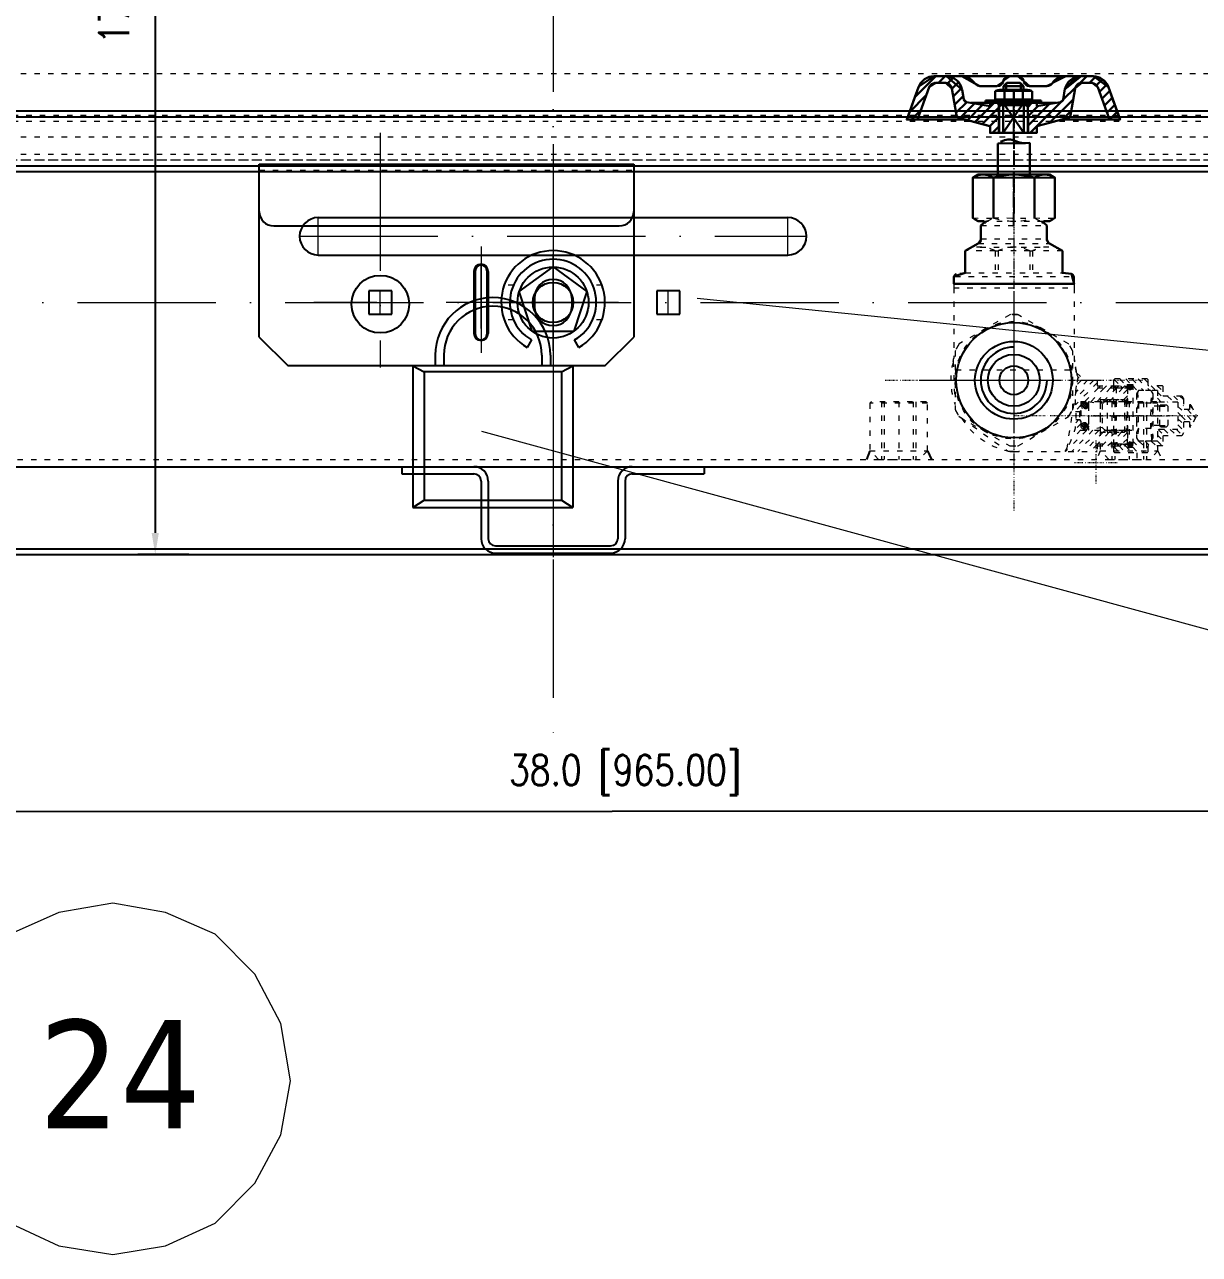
# Model space of a CAD drawing. Header units: millimetres. Extents: x 8127 to 36426, y -6229 to 13228.
# Drawn here: x 29920.8 to 30328.7, y 10567.8 to 10994.7 of the extents above; entities that cross this region are included whole.
import ezdxf

# ---------------------------------------------------------------- set-up
doc = ezdxf.new("R2010")
doc.units = ezdxf.units.MM
doc.header["$LTSCALE"] = 4
for name, pattern in [('ACAD_ISO03W100', [1.18, 0.47, -0.71]), ('ACAD_ISO10W100', [18, 12, -3, 0, -3]), ('CENTERX2', [101.6, 63.5, -12.7, 12.7, -12.7])]:
    doc.linetypes.add(name, pattern=pattern)
doc.layers.add('1', color=12, linetype='Continuous')
doc.layers.add('标注、文本', color=3, linetype='Continuous', lineweight=25)
doc.layers.add('铁心', color=3, linetype='Continuous', lineweight=0)
doc.styles.add('Tahoma$001', font='tahoma.ttf', dxfattribs={"height": 2.159784})
doc.styles.add('TH_GBDIM', font='romans.shx', dxfattribs={"width": 0.8, "bigfont": 'gbcbig.shx'})
doc.dimstyles.new('TH_GBDIM1', dxfattribs={"dimscale": 3, "dimtxt": 3.5, "dimasz": 2.5, "dimexe": 2, "dimexo": 0, "dimgap": 1.5, "dimtad": 1, "dimdec": 1, "dimlfac": 0.03937, "dimzin": 0, "dimdsep": 46, "dimtxsty": 'TH_GBDIM', "dimcen": 2.5, "dimclrd": 3, "dimclre": 256, "dimclrt": 2, "dimadec": 0, "dimazin": 0, "dimtfac": 0.714286, "dimtdec": 1, "dimtmove": 0, "dimatfit": 3, "dimfxl": 1, "dimtzin": 0, "dimlwd": -1, "dimlwe": -1, "dimarcsym": 0})

# ---------------------------------------------------------------- blocks, each defined once
blk = doc.blocks.new('huuuuu')
at = {"layer": '标注、文本', "color": 1, "linetype": 'ACAD_ISO10W100', "lineweight": 18}
for p, q in [((2130.71, -5602.06), (2130.71, -5556.57)), ((2107.96, -5579.32), (2153.45, -5579.32))]:
    blk.add_line(p, q, dxfattribs=at)
at = {"layer": '标注、文本'}
for p, q in [((2121.71, -5563.73), (2123.21, -5566.33)), ((2138.21, -5566.33), (2139.71, -5563.73))]:
    blk.add_line(p, q, dxfattribs=at)
at = {"layer": '标注、文本', "color": 2, "linetype": 'ACAD_ISO03W100', "lineweight": 18}
for p, q in [((2113.74, -5573.32), (2116.96, -5573.32)), ((2144.45, -5573.32), (2147.68, -5573.32)), ((2113.74, -5585.32), (2116.96, -5585.32)), ((2144.45, -5585.32), (2147.68, -5585.32))]:
    blk.add_line(p, q, dxfattribs=at)
at = {"layer": '标注、文本'}
for radius in [18, 15]:
    blk.add_arc((2130.71, -5579.32), radius, 120, 60, dxfattribs=at)
blk = doc.blocks.new('*D219')
at = {"layer": 'Defpoints', "color": 0, "transparency": 16777216}
for p in [(29977.77, 11245.75), (29966.15, 10810.75), (29977.77, 10810.75)]:
    blk.add_point(p, dxfattribs=at)
at = {"layer": '标注、文本', "transparency": 16777216}
for p, q in [((29977.77, 11245.75), (29960.15, 11245.75)), ((29977.77, 10810.75), (29960.15, 10810.75))]:
    blk.add_line(p, q, dxfattribs=at)
at = {"layer": '标注、文本', "color": 3, "transparency": 16777216}
blk.add_line((29966.15, 11238.25), (29966.15, 10818.25), dxfattribs=at)
for points in [[(29964.9, 11238.25), (29967.4, 11238.25), (29966.15, 11245.75)], [(29964.9, 10818.25), (29967.4, 10818.25), (29966.15, 10810.75)]]:
    blk.add_solid(points, dxfattribs=at)
at = {"layer": '标注、文本', "color": 2, "transparency": 16777216, "insert": (29953.65, 11028.25), "char_height": 10.5, "attachment_point": 5, "rotation": 90, "style": 'TH_GBDIM'}
blk.add_mtext('17.1 [435.00]', dxfattribs=at)
blk = doc.blocks.new('*D220')
at = {"layer": 'Defpoints', "color": 0, "transparency": 16777216}
for p in [(29646.77, 10814.25), (30611.77, 10814.75), (30611.82, 10721.93)]:
    blk.add_point(p, dxfattribs=at)
at = {"layer": '标注、文本', "transparency": 16777216}
for p, q in [((29646.77, 10814.25), (29646.82, 10715.43)), ((30611.77, 10814.75), (30611.82, 10715.93))]:
    blk.add_line(p, q, dxfattribs=at)
at = {"layer": '标注、文本', "color": 3, "transparency": 16777216}
blk.add_line((29654.32, 10721.44), (30604.32, 10721.93), dxfattribs=at)
for points in [[(29654.32, 10722.69), (29654.32, 10720.19), (29646.82, 10721.43)], [(30604.32, 10723.18), (30604.32, 10720.68), (30611.82, 10721.93)]]:
    blk.add_solid(points, dxfattribs=at)
at = {"layer": '标注、文本', "color": 2, "transparency": 16777216, "insert": (30129.31, 10734.18), "char_height": 10.5, "attachment_point": 5, "rotation": 0.0297, "style": 'TH_GBDIM'}
blk.add_mtext('38.0 [965.00]', dxfattribs=at)

msp = doc.modelspace()

# ---------------------------------------------------------------- linework, layer by layer
at = {"layer": '1', "color": 1, "linetype": 'CENTERX2', "lineweight": -3, "ltscale": 0.1}
for p, q in [((30264.27, 10969.11), (30264.27, 10972.21)), ((30264.27, 10972.21), (30264.27, 10965.93)), ((30264.27, 10968.31), (30264.27, 10968.42)), ((30264.27, 10961.95), (30264.27, 10967.59)), ((30264.27, 10965.24), (30264.27, 10965.1)), ((30264.27, 10964.41), (30264.27, 10958.77)), ((30264.27, 10961.12), (30264.27, 10961.26)), ((30264.27, 10954.79), (30264.27, 10960.43)), ((30264.27, 10958.05), (30264.27, 10957.94)), ((30264.27, 10957.25), (30264.27, 10951.61)), ((30264.27, 10956.95), (30264.27, 10952.58)), ((30264.27, 10953.96), (30264.27, 10954.07)), ((30264.27, 10951.89), (30264.27, 10951.78)), ((30264.27, 10951.06), (30264.27, 10945.42)), ((30264.27, 10944.73), (30264.27, 10944.59)), ((30264.27, 10943.9), (30264.27, 10939.53)), ((30264.27, 10938.34), (30264.27, 10943.4)), ((30264.27, 10939.28), (30264.27, 10936.38)), ((30264.27, 10937.51), (30264.27, 10937.65)), ((30264.27, 10931.18), (30264.27, 10936.82)), ((30264.27, 10935.66), (30264.27, 10935.55)), ((30264.27, 10934.86), (30264.27, 10929.19)), ((30264.27, 10930.35), (30264.27, 10930.46)), ((30264.27, 10924.58), (30264.27, 10929.63))]:
    msp.add_line(p, q, dxfattribs=at)
at = {"layer": '1', "color": 2, "linetype": 'ACAD_ISO03W100', "lineweight": 13, "ltscale": 0.1}
for p, q in [((30264.27, 10928.5), (30264.27, 10928.39)), ((30264.27, 10927.73), (30264.27, 10924.24)), ((30264.27, 10927.67), (30264.27, 10922.03)), ((30264.27, 10923.55), (30264.27, 10923.42)), ((30264.27, 10922.72), (30264.27, 10917.08)), ((30264.27, 10921.34), (30264.27, 10921.2)), ((30264.27, 10920.51), (30264.27, 10914.87)), ((30264.27, 10916.37), (30264.27, 10916.26)), ((30264.27, 10915.56), (30264.27, 10909.9)), ((30264.27, 10914.15), (30264.27, 10914.04)), ((30264.27, 10913.35), (30264.27, 10907.69)), ((30264.27, 10909.21), (30264.27, 10909.1)), ((30264.27, 10908.38), (30264.27, 10902.74)), ((30264.27, 10907), (30264.27, 10906.88)), ((30264.27, 10906.17), (30264.27, 10903.26)), ((30264.27, 10902.05), (30264.27, 10901.91)), ((30264.27, 10901.22), (30264.27, 10895.58)), ((30264.27, 10894.86), (30264.27, 10894.75)), ((30264.27, 10894.06), (30264.27, 10888.39)), ((30264.27, 10887.7), (30264.27, 10887.59)), ((30264.27, 10886.87), (30264.27, 10881.23)), ((30264.27, 10880.54), (30264.27, 10880.4)), ((30264.27, 10879.71), (30264.27, 10874.07)), ((30219.57, 10871.25), (30224.08, 10871.25)), ((30224.77, 10871.25), (30224.88, 10871.25)), ((30225.6, 10871.25), (30231.23, 10871.25)), ((30231.95, 10871.25), (30232.06, 10871.25)), ((30232.76, 10871.25), (30238.39, 10871.25)), ((30239.11, 10871.25), (30239.22, 10871.25)), ((30239.94, 10871.25), (30245.58, 10871.25)), ((30246.27, 10871.25), (30246.38, 10871.25)), ((30247.1, 10871.25), (30252.74, 10871.25)), ((30253.46, 10871.25), (30253.57, 10871.25)), ((30254.26, 10871.25), (30259.9, 10871.25)), ((30260.62, 10871.25), (30260.73, 10871.25)), ((30261.45, 10871.25), (30267.09, 10871.25)), ((30264.27, 10873.35), (30264.27, 10873.24)), ((30264.27, 10872.55), (30264.27, 10866.88)), ((30267.78, 10871.25), (30267.89, 10871.25)), ((30268.61, 10871.25), (30274.25, 10871.25)), ((30274.97, 10871.25), (30275.08, 10871.25)), ((30275.77, 10871.25), (30281.41, 10871.25)), ((30282.13, 10871.25), (30282.24, 10871.25)), ((30282.96, 10871.25), (30288.59, 10871.25)), ((30288.87, 10871.25), (30293.24, 10871.25)), ((30289.29, 10871.25), (30289.4, 10871.25)), ((30290.11, 10871.25), (30295.75, 10871.25)), ((30296.47, 10871.25), (30296.58, 10871.25)), ((30297.27, 10871.25), (30302.91, 10871.25)), ((30303.63, 10871.25), (30303.74, 10871.25)), ((30304.46, 10871.25), (30308.97, 10871.25)), ((30264.27, 10866.19), (30264.27, 10866.08)), ((30264.27, 10865.36), (30264.27, 10859.73)), ((30264.27, 10859.03), (30264.27, 10858.9)), ((30267.89, 10858.9), (30264.27, 10858.9)), ((30264.27, 10858.21), (30264.27, 10852.57)), ((30268.72, 10858.9), (30268.61, 10858.9)), ((30275.08, 10858.9), (30269.44, 10858.9)), ((30275.88, 10858.9), (30275.77, 10858.9)), ((30282.24, 10858.9), (30276.6, 10858.9)), ((30283.07, 10858.9), (30282.93, 10858.9)), ((30289.4, 10858.9), (30283.76, 10858.9)), ((30289.67, 10858.9), (30296.06, 10858.9)), ((30290.23, 10858.9), (30290.11, 10858.9)), ((30296.58, 10858.9), (30290.94, 10858.9)), ((30296.78, 10858.9), (30296.89, 10858.9)), ((30297.38, 10858.9), (30297.27, 10858.9)), ((30301.25, 10858.9), (30297.47, 10858.9)), ((30297.58, 10858.9), (30303.22, 10858.9)), ((30303.74, 10858.9), (30298.1, 10858.9)), ((30302.08, 10858.9), (30301.97, 10858.9)), ((30308.44, 10858.9), (30302.8, 10858.9)), ((30303.94, 10858.9), (30304.05, 10858.9)), ((30304.57, 10858.9), (30304.43, 10858.9)), ((30304.76, 10858.9), (30310.4, 10858.9)), ((30308.91, 10858.9), (30305.26, 10858.9)), ((30309.27, 10858.9), (30309.13, 10858.9)), ((30315.6, 10858.9), (30309.96, 10858.9)), ((30311.1, 10858.9), (30311.23, 10858.9)), ((30311.92, 10858.9), (30318.31, 10858.9)), ((30316.43, 10858.9), (30316.32, 10858.9)), ((30322.76, 10858.9), (30317.12, 10858.9)), ((30323.59, 10858.9), (30323.48, 10858.9)), ((30328.1, 10858.9), (30324.31, 10858.9)), ((30264.27, 10851.85), (30264.27, 10851.74)), ((30264.27, 10851.05), (30264.27, 10845.38)), ((30292.77, 10850.35), (30292.77, 10847.09)), ((30292.77, 10846.4), (30292.77, 10846.29)), ((30292.77, 10845.57), (30292.77, 10839.93)), ((30264.27, 10844.69), (30264.27, 10844.58)), ((30264.27, 10843.86), (30264.27, 10838.22)), ((30285.17, 10842.75), (30288.4, 10842.75)), ((30289.12, 10842.75), (30289.23, 10842.75)), ((30289.95, 10842.75), (30295.59, 10842.75)), ((30296.28, 10842.75), (30296.42, 10842.75)), ((30297.11, 10842.75), (30300.37, 10842.75)), ((30264.27, 10837.53), (30264.27, 10837.39)), ((30264.27, 10836.7), (30264.27, 10831.06)), ((30292.77, 10839.24), (30292.77, 10839.1)), ((30292.77, 10838.41), (30292.77, 10835.15)), ((30264.27, 10830.34), (30264.27, 10830.23)), ((30264.27, 10829.51), (30264.27, 10826.03))]:
    msp.add_line(p, q, dxfattribs=at)
at = {"layer": '标注、文本', "color": 1, "linetype": 'ACAD_ISO10W100', "lineweight": 18}
for p, q in [((30104.27, 11668.3), (30104.27, 10835.09)), ((30104.27, 11529.98), (30104.27, 10747.33)), ((30044.29, 10957.2), (30044.29, 10875.67)), ((30022.77, 10914.73), (30022.77, 10927.73)), ((30185.77, 10914.73), (30185.77, 10927.73)), ((30016.27, 10921.23), (30192.27, 10921.23)), ((30079.26, 10917.73), (30079.26, 10880.74)), ((30104.27, 10881.49), (30104.27, 10915.02)), ((30079.27, 10889.25), (30079.27, 10911.25)), ((30104.27, 10906.79), (30104.27, 10889.71)), ((30044.27, 10894.25), (30044.27, 10902.25)), ((30144.27, 10894.25), (30144.27, 10902.25)), ((30264.27, 10902.23), (30264.27, 10840.28)), ((30264.27, 10902.23), (30264.27, 10840.28)), ((29650.77, 10898.25), (30561.77, 10898.25)), ((30115.2, 10898.25), (30021.26, 10898.25)), ((30088.4, 10898.25), (30120.13, 10898.25)), ((30231.38, 10871.25), (30297.15, 10871.25)), ((30231.38, 10871.25), (30297.15, 10871.25)), ((30104.27, 10857.88), (30104.27, 10795.66))]:
    msp.add_line(p, q, dxfattribs=at)
at = {"layer": '标注、文本', "color": 2, "linetype": 'ACAD_ISO03W100', "lineweight": 18}
for p, q in [((29678.77, 10977.75), (30609.27, 10977.75)), ((29661.77, 10963.25), (30581.73, 10963.25)), ((29661.77, 10961.25), (30581.73, 10961.25)), ((29678.77, 10955.75), (30529.77, 10955.75)), ((29656.77, 10947.75), (30581.73, 10947.75)), ((29678.77, 10949.75), (30529.77, 10949.75)), ((29678.77, 10947.75), (30529.77, 10947.75)), ((30002.27, 10944.25), (30132.27, 10944.25)), ((30214.77, 10863.75), (30214.27, 10863.25)), ((30214.27, 10863.25), (30214.27, 10846.75)), ((30234.27, 10863.25), (30214.27, 10863.25)), ((30233.77, 10863.75), (30214.77, 10863.75)), ((30218.27, 10863.75), (30218.27, 10843.75)), ((30219.27, 10863.75), (30219.27, 10843.75)), ((30224.27, 10863.75), (30224.27, 10843.75)), ((30229.27, 10863.75), (30229.27, 10843.75)), ((30230.27, 10863.75), (30230.27, 10843.75)), ((30234.27, 10863.25), (30233.77, 10863.75)), ((30234.27, 10846.75), (30234.27, 10863.25)), ((30217.27, 10843.75), (30214.27, 10846.75)), ((30214.27, 10846.75), (30234.27, 10846.75)), ((30234.27, 10846.75), (30231.27, 10843.75)), ((29649.27, 10843.75), (30593.77, 10843.75)), ((30217.27, 10843.75), (30231.27, 10843.75))]:
    msp.add_line(p, q, dxfattribs=at)
at = {"layer": '标注、文本', "color": 4, "lineweight": 30}
for p, q in [((30237.21, 10976.82), (30229.91, 10969.52)), ((30236.6, 10976.82), (30247.1, 10976.82)), ((30237.04, 10974.5), (30240.38, 10974.5)), ((30240.47, 10976.82), (30238.15, 10974.5)), ((30243.15, 10976.21), (30241.27, 10974.33)), ((30245, 10974.8), (30242.68, 10972.48)), ((30247.1, 10976.82), (30282.26, 10976.82)), ((30258.32, 10973.34), (30252.63, 10973.34)), ((30261.78, 10974.5), (30260.62, 10973.37)), ((30260.62, 10973.37), (30267.59, 10973.37)), ((30260.62, 10973.37), (30260.62, 10972.09)), ((30261.56, 10974.28), (30261.56, 10972.09)), ((30261.78, 10974.5), (30266.42, 10974.5)), ((30262.83, 10976.82), (30264.13, 10976.82)), ((30262.83, 10976.82), (30265.43, 10976.82)), ((30265.43, 10976.82), (30264.13, 10976.82)), ((30266.42, 10974.5), (30267.59, 10973.37)), ((30266.65, 10974.28), (30266.65, 10972.09)), ((30267.59, 10973.37), (30267.59, 10972.09)), ((30269.91, 10973.34), (30275.6, 10973.34)), ((30286.11, 10976.6), (30282.07, 10972.59)), ((30291.63, 10976.82), (30282.26, 10976.82)), ((30289.59, 10976.82), (30287.16, 10974.39)), ((30292.74, 10976.71), (30290.56, 10974.5)), ((30295.03, 10975.72), (30292.99, 10973.67)), ((30296.61, 10974), (30293.98, 10971.38)), ((30231.18, 10973.01), (30227.09, 10961.78)), ((30233.83, 10970.19), (30228.03, 10964.38)), ((30234.86, 10972.98), (30230.76, 10961.78)), ((30242.68, 10972.59), (30244.31, 10963.28)), ((30246.13, 10972.67), (30243.18, 10969.72)), ((30246.66, 10969.91), (30243.67, 10966.93)), ((30246.3, 10972.04), (30246.88, 10968.78)), ((30257.77, 10971.68), (30257.77, 10968.83)), ((30268.97, 10972.09), (30259.38, 10972.09)), ((30260.98, 10971.68), (30260.98, 10968.83)), ((30267.36, 10971.68), (30267.36, 10968.83)), ((30270.57, 10971.68), (30270.57, 10968.83)), ((30284.92, 10968.89), (30276.68, 10960.65)), ((30285.66, 10972.9), (30281.32, 10968.56)), ((30282.01, 10972.4), (30281.38, 10968.78)), ((30285.58, 10972.59), (30283.95, 10963.28)), ((30285.22, 10970.63), (30283.95, 10963.28)), ((30293.4, 10972.98), (30297.47, 10961.78)), ((30297.55, 10971.71), (30294.84, 10969)), ((30298.43, 10969.3), (30295.73, 10966.59)), ((30297.08, 10973.01), (30301.17, 10961.78)), ((30231.95, 10965.05), (30228.69, 10961.78)), ((30247.88, 10967.84), (30244.17, 10964.13)), ((30250.64, 10967.34), (30245.55, 10962.25)), ((30247.82, 10967.84), (30256.03, 10966.4)), ((30253.43, 10966.87), (30248.15, 10961.56)), ((30249.4, 10967.56), (30278.81, 10967.56)), ((30257.41, 10967.56), (30250.72, 10960.87)), ((30259.07, 10965.96), (30253.29, 10960.18)), ((30254.45, 10968.39), (30259.38, 10968.39)), ((30254.45, 10968.39), (30254.45, 10967.56)), ((30256.03, 10967.56), (30256.03, 10966.4)), ((30259.57, 10967.67), (30258.68, 10966.81)), ((30258.68, 10966.81), (30269.85, 10966.81)), ((30259.07, 10967.56), (30258.99, 10957.14)), ((30260.56, 10967.56), (30259.13, 10966.21)), ((30268.97, 10968.39), (30259.38, 10968.39)), ((30260.56, 10967.56), (30267.64, 10967.56)), ((30267.67, 10967.56), (30260.56, 10967.56)), ((30260.56, 10967.56), (30260.56, 10957.14)), ((30267.64, 10967.56), (30260.56, 10957.14)), ((30260.56, 10967.56), (30267.67, 10957.14)), ((30261.56, 10968.69), (30261.56, 10968.39)), ((30267.64, 10967.56), (30269.08, 10966.21)), ((30267.67, 10967.56), (30267.67, 10957.14)), ((30273.78, 10968.39), (30268.88, 10968.39)), ((30269.08, 10966.21), (30269.08, 10957.14)), ((30269.16, 10967.56), (30269.27, 10957.14)), ((30270.52, 10967.56), (30269.19, 10966.23)), ((30272.7, 10966.48), (30269.22, 10963)), ((30276.68, 10967.17), (30269.24, 10959.74)), ((30280.69, 10967.92), (30269.91, 10957.14)), ((30280.44, 10967.84), (30272.23, 10966.4)), ((30272.23, 10967.56), (30272.23, 10966.4)), ((30273.78, 10968.39), (30273.78, 10967.56)), ((30284.23, 10964.91), (30281.16, 10961.84)), ((30299.32, 10966.9), (30296.61, 10964.19)), ((30227.09, 10961.78), (30247.38, 10961.78)), ((30245.14, 10962.36), (30256.03, 10959.46)), ((30259.04, 10962.64), (30255.89, 10959.49)), ((30283.09, 10962.36), (30272.23, 10959.46)), ((30283.09, 10962.36), (30272.23, 10959.46)), ((30280.88, 10961.78), (30301.17, 10961.78)), ((30300.18, 10964.49), (30297.47, 10961.78)), ((30301.06, 10962.09), (30300.73, 10961.78)), ((30256.03, 10959.46), (30256.03, 10957.14)), ((30256.03, 10957.14), (30259.13, 10957.14)), ((30259.02, 10959.35), (30256.8, 10957.14)), ((30269.08, 10957.14), (30272.23, 10957.14)), ((30272.23, 10959.46), (30272.23, 10957.14)), ((30269.85, 10953.71), (30269.85, 10942.65)), ((30251.91, 10942.65), (30276.62, 10942.65)), ((30257.14, 10941.55), (30257.14, 10927.62)), ((30271.4, 10941.55), (30271.4, 10927.62))]:
    msp.add_line(p, q, dxfattribs=at)
at = {"layer": '标注、文本'}
for p, q in [((29661.77, 10964.75), (30581.73, 10964.75)), ((29661.77, 10962.75), (30581.73, 10962.75)), ((29656.77, 10945.75), (30593.77, 10945.75)), ((29661.77, 10945.75), (30593.77, 10945.75)), ((29661.77, 10943.75), (30607.77, 10943.75)), ((30002.27, 10946.25), (30132.27, 10946.25)), ((30002.27, 10936.25), (30002.27, 10946.25)), ((30002.27, 10886.25), (30002.27, 10946.25)), ((30132.27, 10946.25), (30132.27, 10936.25)), ((30132.27, 10946.25), (30132.27, 10886.25)), ((30022.77, 10927.73), (30185.77, 10927.73)), ((30007.27, 10924.84), (30127.27, 10924.84)), ((30022.77, 10914.73), (30185.77, 10914.73)), ((30077.27, 10909.25), (30077.27, 10887.25)), ((30081.27, 10909.25), (30081.27, 10887.25)), ((30092.54, 10902.06), (30104.27, 10910.59)), ((30104.27, 10910.59), (30116, 10902.06)), ((30076.76, 10909.04), (30076.76, 10887.54)), ((30081.76, 10909.04), (30081.76, 10887.54)), ((30040.27, 10902.25), (30040.27, 10894.25)), ((30048.27, 10902.25), (30040.27, 10902.25)), ((30048.27, 10894.25), (30048.27, 10902.25)), ((30097.02, 10888.27), (30092.54, 10902.06)), ((30116, 10902.06), (30111.52, 10888.27)), ((30140.27, 10902.25), (30140.27, 10894.25)), ((30148.27, 10902.25), (30140.27, 10902.25)), ((30148.27, 10894.25), (30148.27, 10902.25)), ((30097.77, 10899.75), (30097.77, 10896.75)), ((30110.77, 10899.75), (30110.77, 10896.75)), ((30040.27, 10894.25), (30048.27, 10894.25)), ((30140.27, 10894.25), (30148.27, 10894.25)), ((30097.02, 10888.27), (30111.52, 10888.27)), ((30002.27, 10886.25), (30012.27, 10876.25)), ((30122.27, 10876.25), (30132.27, 10886.25)), ((30063.34, 10879.94), (30063.34, 10876.25)), ((30066.34, 10879.94), (30066.34, 10876.25)), ((30100.34, 10879.94), (30100.34, 10876.25)), ((30103.34, 10879.94), (30103.34, 10876.25)), ((30122.27, 10876.25), (30012.27, 10876.25)), ((30055.59, 10876.25), (30055.59, 10827.09)), ((30055.59, 10876.25), (30059.47, 10874.19)), ((30107.21, 10874.19), (30111.08, 10876.25)), ((30111.08, 10876.25), (30111.08, 10827.09)), ((30059.47, 10874.19), (30059.47, 10829.64)), ((30107.21, 10874.19), (30059.47, 10874.19)), ((30107.21, 10874.19), (30107.21, 10829.64)), ((30214.27, 10846.75), (30213.08, 10843.75)), ((30234.27, 10846.75), (30235.66, 10843.75)), ((29649.27, 10841.25), (30593.77, 10841.25)), ((30051.77, 10841.25), (30076.77, 10841.25)), ((30051.77, 10841.25), (30051.77, 10838.75)), ((30131.77, 10841.25), (30156.77, 10841.25)), ((30156.77, 10841.25), (30156.77, 10838.75)), ((30051.77, 10838.75), (30076.77, 10838.75)), ((30131.77, 10838.75), (30156.77, 10838.75)), ((30079.27, 10836.25), (30079.27, 10816.25)), ((30081.77, 10836.25), (30081.77, 10816.25)), ((30126.77, 10836.25), (30126.77, 10816.25)), ((30129.27, 10836.25), (30129.27, 10816.25)), ((30055.59, 10827.09), (30059.47, 10829.64)), ((30059.47, 10829.64), (30107.21, 10829.64)), ((30107.21, 10829.64), (30111.08, 10827.09)), ((30055.59, 10827.09), (30111.08, 10827.09)), ((29650.77, 10812.75), (30586.77, 10812.75)), ((30084.27, 10813.75), (30124.27, 10813.75)), ((30084.27, 10811.25), (30124.27, 10811.25)), ((29650.77, 10810.75), (30586.77, 10810.75)), ((29671.77, 10810.75), (30536.77, 10810.75))]:
    msp.add_line(p, q, dxfattribs=at)
at = {"layer": '标注、文本', "color": 2, "linetype": 'ACAD_ISO03W100', "lineweight": 13}
for p, q in [((30250, 10927.62), (30251.91, 10926.51)), ((30251.91, 10926.51), (30253.63, 10926.51)), ((30253.63, 10926.51), (30274.91, 10926.51)), ((30253.82, 10926.51), (30253.82, 10925.88)), ((30254.57, 10926.51), (30254.57, 10925.88)), ((30273.94, 10926.51), (30273.94, 10925.88)), ((30274.72, 10926.51), (30274.72, 10925.88)), ((30274.91, 10926.51), (30276.62, 10926.51)), ((30278.53, 10927.62), (30276.62, 10926.51)), ((30253.82, 10925.88), (30252.85, 10924.94)), ((30252.85, 10924.94), (30252.85, 10920.4)), ((30252.85, 10924.94), (30275.66, 10924.94)), ((30253.82, 10925.88), (30254.57, 10925.88)), ((30273.94, 10925.88), (30274.72, 10925.88)), ((30274.72, 10925.88), (30275.66, 10924.94)), ((30275.66, 10924.94), (30275.66, 10920.4)), ((30251.91, 10918.74), (30276.62, 10918.74)), ((30252.85, 10920.4), (30275.66, 10920.4)), ((30252.6, 10917.5), (30275.91, 10917.5)), ((30257.83, 10916.14), (30257.83, 10908.54)), ((30257.83, 10916.14), (30258.77, 10916.14)), ((30258.77, 10916.14), (30258.77, 10908.54)), ((30269.77, 10916.14), (30269.77, 10908.54)), ((30269.77, 10916.14), (30270.71, 10916.14)), ((30243.37, 10907.22), (30243.37, 10904.76)), ((30243.84, 10907.22), (30284.7, 10907.22)), ((30247.41, 10908.54), (30244.2, 10908.18)), ((30247.41, 10908.54), (30281.13, 10908.54)), ((30281.13, 10908.54), (30284.31, 10908.18)), ((30285.17, 10907.22), (30285.17, 10904.76)), ((30243.37, 10904.76), (30246.49, 10904.76)), ((30243.37, 10904.76), (30285.17, 10904.76)), ((30243.37, 10904.76), (30243.37, 10903.32)), ((30243.37, 10903.32), (30243.37, 10878.97)), ((30243.37, 10903.32), (30285.17, 10903.32)), ((30246.49, 10904.76), (30282.04, 10904.76)), ((30264.27, 10902.23), (30264.27, 10840.28)), ((30264.27, 10902.23), (30264.27, 10840.28)), ((30282.04, 10904.76), (30285.17, 10904.76)), ((30285.17, 10904.76), (30285.17, 10903.32)), ((30285.17, 10903.32), (30285.17, 10878.97)), ((30262.83, 10894), (30245.28, 10883.89)), ((30283.26, 10883.89), (30265.71, 10894)), ((30243.84, 10881.4), (30243.84, 10861.14)), ((30231.38, 10871.25), (30297.15, 10871.25)), ((30231.38, 10871.25), (30297.15, 10871.25)), ((30244.14, 10874.82), (30284.36, 10874.82)), ((30291.99, 10871.25), (30285.53, 10864.81)), ((30289.87, 10871.25), (30285.64, 10867.02)), ((30287.71, 10871.25), (30285.94, 10869.48)), ((30293.24, 10871.25), (30293.24, 10868.6)), ((30299.13, 10871.47), (30301.25, 10869.35)), ((30310.6, 10871.72), (30299.37, 10871.72)), ((30301.01, 10871.72), (30303.38, 10869.35)), ((30303.13, 10871.72), (30305.04, 10869.82)), ((30305.26, 10871.72), (30309.3, 10867.69)), ((30307.42, 10871.72), (30311.46, 10867.69)), ((30309.55, 10871.72), (30310.79, 10870.48)), ((30310.6, 10871.72), (30310.79, 10871.53)), ((30310.79, 10871.53), (30310.79, 10869.54)), ((30293.24, 10870.37), (30285.61, 10862.74)), ((30293.6, 10868.6), (30288.9, 10863.9)), ((30295.73, 10868.6), (30291.03, 10863.9)), ((30297.85, 10868.6), (30293.16, 10863.9)), ((30293.24, 10869.35), (30302.75, 10869.35)), ((30293.24, 10868.6), (30303.49, 10868.6)), ((30294.34, 10869.35), (30293.6, 10868.6)), ((30296.47, 10869.35), (30295.73, 10868.6)), ((30299.98, 10868.6), (30296, 10864.62)), ((30298.63, 10869.35), (30297.85, 10868.6)), ((30302.11, 10868.6), (30298.13, 10864.62)), ((30298.9, 10869.54), (30298.9, 10848.25)), ((30298.91, 10869.57), (30299.13, 10869.35)), ((30299.1, 10869.35), (30303.66, 10869.35)), ((30299.13, 10869.35), (30299.87, 10868.6)), ((30299.84, 10868.6), (30299.84, 10849.22)), ((30300.76, 10869.35), (30299.98, 10868.6)), ((30303.69, 10868.02), (30300.26, 10864.62)), ((30301.25, 10869.35), (30302, 10868.6)), ((30302.8, 10869.29), (30302.11, 10868.6)), ((30302.75, 10869.35), (30303.69, 10868.41)), ((30303.38, 10869.35), (30303.66, 10869.1)), ((30303.66, 10869.82), (30303.66, 10847.98)), ((30303.66, 10869.82), (30305.57, 10869.82)), ((30303.66, 10869.04), (30304.76, 10867.94)), ((30304.82, 10869.82), (30303.69, 10868.68)), ((30304.38, 10869.79), (30303.69, 10869.1)), ((30303.69, 10868.41), (30303.69, 10864.84)), ((30303.71, 10868.57), (30304.3, 10867.99)), ((30303.77, 10869.35), (30305.07, 10868.05)), ((30305.1, 10869.68), (30303.8, 10868.38)), ((30303.96, 10869.59), (30305.32, 10868.24)), ((30305.35, 10869.48), (30303.99, 10868.16)), ((30304.24, 10869.76), (30305.48, 10868.52)), ((30305.48, 10869.21), (30304.27, 10867.99)), ((30304.57, 10869.82), (30305.57, 10868.85)), ((30305.57, 10868.85), (30304.63, 10867.94)), ((30305.57, 10869.82), (30305.57, 10847.98)), ((30305.57, 10869.32), (30307.17, 10867.69)), ((30314.11, 10867.69), (30305.57, 10867.69)), ((30307.5, 10867.69), (30306.81, 10866.5)), ((30306.81, 10866.5), (30306.81, 10851.29)), ((30311.84, 10867.69), (30307.5, 10867.69)), ((30310.79, 10869.54), (30310.96, 10869.35)), ((30315.82, 10869.35), (30310.96, 10869.35)), ((30311.84, 10867.69), (30312.51, 10866.5)), ((30311.93, 10869.35), (30313.58, 10867.69)), ((30312.51, 10866.5), (30312.51, 10851.29)), ((30314.05, 10869.35), (30316.02, 10867.41)), ((30314.11, 10867.69), (30314.11, 10863.65)), ((30314.11, 10867.69), (30314.11, 10850.11)), ((30314.11, 10867.16), (30317.62, 10863.65)), ((30315.82, 10869.35), (30316.02, 10869.15)), ((30316.02, 10869.15), (30316.02, 10865.97)), ((30287.54, 10862.55), (30285.72, 10860.72)), ((30287.54, 10863.9), (30302.75, 10863.9)), ((30287.54, 10863.9), (30287.54, 10860.8)), ((30288.9, 10863.9), (30287.54, 10862.55)), ((30287.54, 10862.68), (30288.98, 10861.25)), ((30289.42, 10863.76), (30287.65, 10862.02)), ((30287.68, 10863.18), (30289.48, 10861.38)), ((30289.78, 10863.51), (30287.9, 10861.63)), ((30287.96, 10863.54), (30289.84, 10861.66)), ((30290.06, 10863.15), (30288.29, 10861.36)), ((30288.37, 10863.79), (30290.09, 10862.05)), ((30290.2, 10862.63), (30288.79, 10861.25)), ((30288.9, 10863.9), (30290.2, 10862.6)), ((30290.2, 10863.9), (30290.2, 10853.92)), ((30290.2, 10863.9), (30294.95, 10862.93)), ((30290.2, 10862.57), (30290.2, 10855.25)), ((30294.18, 10864.62), (30303.44, 10864.62)), ((30294.18, 10864.62), (30294.18, 10853.2)), ((30294.77, 10863.75), (30294.27, 10863.25)), ((30294.27, 10863.25), (30294.27, 10846.75)), ((30314.27, 10863.25), (30294.27, 10863.25)), ((30313.77, 10863.75), (30294.77, 10863.75)), ((30296, 10864.62), (30295.28, 10863.9)), ((30295.89, 10863.9), (30303.36, 10863.9)), ((30296.61, 10864.62), (30302.64, 10864.62)), ((30296.61, 10864.62), (30296.61, 10853.2)), ((30298.13, 10864.62), (30297.41, 10863.9)), ((30298.27, 10863.75), (30298.27, 10843.75)), ((30299.27, 10863.75), (30299.27, 10843.75)), ((30300.26, 10864.62), (30299.54, 10863.9)), ((30302.39, 10864.62), (30301.7, 10863.9)), ((30303.69, 10865.89), (30302.39, 10864.62)), ((30302.64, 10864.62), (30303.36, 10863.9)), ((30302.64, 10864.62), (30302.64, 10853.2)), ((30303.69, 10864.84), (30302.75, 10863.9)), ((30302.75, 10863.9), (30302.75, 10853.92)), ((30303.36, 10863.9), (30306.81, 10863.9)), ((30303.36, 10863.9), (30303.36, 10853.92)), ((30303.69, 10864.84), (30303.69, 10852.98)), ((30304.27, 10863.75), (30304.27, 10843.75)), ((30311.84, 10863.29), (30307.5, 10863.29)), ((30309.27, 10863.75), (30309.27, 10843.75)), ((30310.27, 10863.75), (30310.27, 10843.75)), ((30314.88, 10862.24), (30312.51, 10862.24)), ((30314.27, 10863.25), (30313.77, 10863.75)), ((30314.11, 10865.03), (30315.49, 10863.65)), ((30321.24, 10863.65), (30314.11, 10863.65)), ((30314.27, 10846.75), (30314.27, 10863.25)), ((30315.38, 10862.71), (30314.88, 10862.24)), ((30314.88, 10862.24), (30314.88, 10855.58)), ((30314.88, 10862.24), (30317.73, 10862.24)), ((30315.38, 10862.71), (30317.26, 10862.71)), ((30316.02, 10865.97), (30316.18, 10865.78)), ((30322.57, 10865.78), (30316.18, 10865.78)), ((30317.26, 10862.71), (30317.73, 10862.24)), ((30317.62, 10865.78), (30319.75, 10863.65)), ((30317.73, 10862.24), (30317.73, 10855.58)), ((30319.75, 10865.78), (30323.12, 10862.41)), ((30321.24, 10863.65), (30321.24, 10854.17)), ((30321.24, 10862.19), (30324.5, 10858.9)), ((30321.88, 10865.78), (30323.12, 10864.54)), ((30322.57, 10865.78), (30323.12, 10864.84)), ((30323.12, 10864.84), (30323.12, 10861.05)), ((30325.69, 10862.71), (30325.22, 10862.71)), ((30325.22, 10862.71), (30325.22, 10861.05)), ((30325.22, 10862.46), (30326.47, 10861.19)), ((30325.69, 10862.71), (30327.41, 10859.39)), ((30245.28, 10858.62), (30262.83, 10848.5)), ((30287.07, 10860.33), (30285.72, 10860.33)), ((30287.07, 10860.33), (30287.07, 10857.49)), ((30287.54, 10860.8), (30287.54, 10857.02)), ((30287.74, 10861.85), (30288.15, 10861.44)), ((30321.24, 10860.03), (30322.37, 10858.9)), ((30321.24, 10857.9), (30323.12, 10856.02)), ((30322.37, 10858.9), (30324.5, 10856.77)), ((30325.22, 10861.05), (30323.12, 10861.05)), ((30324.5, 10861.05), (30326.63, 10858.9)), ((30324.5, 10858.9), (30326.58, 10856.82)), ((30327.41, 10858.43), (30325.69, 10855.11)), ((30326.63, 10858.9), (30327.29, 10858.23)), ((30327.41, 10859.39), (30327.41, 10858.43)), ((30289.59, 10853.92), (30282.21, 10846.57)), ((30287.54, 10854), (30284.23, 10850.69)), ((30291.72, 10853.92), (30284.34, 10846.57)), ((30287.54, 10856.13), (30285.36, 10853.95)), ((30286.74, 10857.49), (30285.75, 10856.46)), ((30287.07, 10857.49), (30285.77, 10857.49)), ((30293.85, 10853.92), (30286.49, 10846.57)), ((30287.54, 10857.02), (30287.54, 10853.92)), ((30287.54, 10853.92), (30302.75, 10853.92)), ((30288.59, 10856.55), (30287.57, 10855.52)), ((30289.2, 10856.55), (30287.57, 10854.92)), ((30287.57, 10855), (30288.62, 10853.95)), ((30287.6, 10855.61), (30289.23, 10853.98)), ((30289.64, 10856.33), (30287.79, 10854.47)), ((30287.79, 10856.05), (30289.64, 10854.17)), ((30289.95, 10855.99), (30288.1, 10854.14)), ((30288.12, 10856.35), (30289.98, 10854.5)), ((30290.17, 10855.55), (30288.54, 10853.95)), ((30288.57, 10856.55), (30290.17, 10854.94)), ((30290.14, 10854.92), (30289.2, 10853.95)), ((30289.23, 10856.52), (30290.14, 10855.61)), ((30294.95, 10854.86), (30290.2, 10853.92)), ((30295.97, 10853.92), (30295.26, 10853.2)), ((30295.89, 10853.92), (30303.36, 10853.92)), ((30298.1, 10853.92), (30297.38, 10853.2)), ((30300.23, 10853.92), (30299.54, 10853.2)), ((30302.39, 10853.92), (30301.67, 10853.2)), ((30303.36, 10853.92), (30302.64, 10853.2)), ((30302.75, 10853.92), (30303.69, 10852.98)), ((30303.36, 10853.92), (30306.81, 10853.92)), ((30314.88, 10855.58), (30312.51, 10855.58)), ((30321.24, 10854.17), (30314.11, 10854.17)), ((30314.33, 10854.17), (30316.46, 10852.01)), ((30314.88, 10855.58), (30315.38, 10855.11)), ((30314.88, 10855.58), (30317.73, 10855.58)), ((30315.38, 10855.11), (30317.26, 10855.11)), ((30316.46, 10854.17), (30318.59, 10852.01)), ((30317.73, 10855.58), (30317.26, 10855.11)), ((30318.59, 10854.17), (30320.72, 10852.01)), ((30320.72, 10854.17), (30322.68, 10852.18)), ((30321.24, 10855.77), (30323.12, 10853.87)), ((30325.22, 10856.77), (30323.12, 10856.77)), ((30323.12, 10856.77), (30323.12, 10852.98)), ((30325.22, 10856.77), (30325.22, 10855.11)), ((30325.22, 10856.05), (30325.86, 10855.41)), ((30325.22, 10855.11), (30325.69, 10855.11)), ((30295.26, 10853.2), (30288.62, 10846.57)), ((30297.38, 10853.2), (30293.4, 10849.22)), ((30294.18, 10853.2), (30303.44, 10853.2)), ((30299.54, 10853.2), (30295.53, 10849.22)), ((30296.61, 10853.2), (30302.64, 10853.2)), ((30301.67, 10853.2), (30297.66, 10849.22)), ((30303.63, 10853.04), (30299.82, 10849.22)), ((30303.69, 10850.96), (30301.95, 10849.22)), ((30303.69, 10849.41), (30302.75, 10848.45)), ((30304.49, 10849.88), (30303.66, 10849.03)), ((30303.69, 10852.98), (30303.69, 10849.41)), ((30304.88, 10849.83), (30303.69, 10848.64)), ((30303.74, 10849.33), (30305.01, 10848.06)), ((30305.18, 10849.69), (30303.85, 10848.36)), ((30303.91, 10849.58), (30305.26, 10848.25)), ((30305.37, 10849.47), (30304.05, 10848.14)), ((30304.16, 10849.77), (30305.46, 10848.5)), ((30304.49, 10849.88), (30305.54, 10848.81)), ((30304.99, 10849.8), (30305.48, 10849.3)), ((30314.11, 10850.11), (30305.57, 10850.11)), ((30305.57, 10850.11), (30309.6, 10846.07)), ((30306.81, 10851.29), (30307.5, 10850.13)), ((30307.7, 10850.11), (30310.79, 10847.04)), ((30309.82, 10850.11), (30311.48, 10848.45)), ((30311.95, 10850.11), (30313.61, 10848.45)), ((30314.08, 10850.11), (30315.74, 10848.45)), ((30314.11, 10852.23), (30316.02, 10850.33)), ((30316.18, 10852.01), (30316.02, 10851.82)), ((30316.02, 10851.82), (30316.02, 10848.64)), ((30322.57, 10852.01), (30316.18, 10852.01)), ((30323.12, 10852.98), (30322.57, 10852.01)), ((30264.27, 10846.57), (30293.24, 10846.57)), ((30293.24, 10849.06), (30290.75, 10846.57)), ((30293.24, 10846.9), (30292.88, 10846.57)), ((30294.27, 10846.75), (30293.08, 10843.75)), ((30293.24, 10849.22), (30303.49, 10849.22)), ((30293.24, 10849.22), (30293.24, 10846.57)), ((30293.4, 10849.22), (30293.24, 10849.06)), ((30293.24, 10848.45), (30302.75, 10848.45)), ((30297.27, 10843.75), (30294.27, 10846.75)), ((30294.27, 10846.75), (30314.27, 10846.75)), ((30295.53, 10849.22), (30294.79, 10848.45)), ((30297.66, 10849.22), (30296.91, 10848.45)), ((30299.84, 10849.22), (30298.9, 10848.25)), ((30298.9, 10848.25), (30298.9, 10846.57)), ((30298.9, 10846.57), (30299.37, 10846.07)), ((30298.91, 10848.25), (30301.06, 10846.07)), ((30299.82, 10849.22), (30299.04, 10848.45)), ((30299.1, 10848.45), (30303.66, 10848.45)), ((30310.6, 10846.07), (30299.37, 10846.07)), ((30299.84, 10849.22), (30303.66, 10849.22)), ((30300.07, 10849.22), (30300.81, 10848.45)), ((30300.81, 10848.45), (30303.19, 10846.07)), ((30301.95, 10849.22), (30301.17, 10848.45)), ((30302.19, 10849.22), (30302.97, 10848.45)), ((30302.97, 10848.45), (30305.32, 10846.07)), ((30303.66, 10849), (30304.68, 10847.98)), ((30303.66, 10847.98), (30305.57, 10847.98)), ((30303.8, 10848.42), (30304.1, 10848.12)), ((30305.51, 10849.19), (30304.35, 10848)), ((30305.54, 10848.78), (30304.74, 10848)), ((30305.57, 10847.98), (30307.47, 10846.07)), ((30307, 10846.07), (30307, 10842.75)), ((30310.79, 10846.26), (30310.6, 10846.07)), ((30310.96, 10848.45), (30310.79, 10848.25)), ((30310.79, 10848.25), (30310.79, 10846.26)), ((30315.82, 10848.45), (30310.96, 10848.45)), ((30314.27, 10846.75), (30311.27, 10843.75)), ((30314.27, 10846.75), (30315.66, 10843.75)), ((30316.02, 10848.64), (30315.82, 10848.45)), ((30297.27, 10843.75), (30311.27, 10843.75))]:
    msp.add_line(p, q, dxfattribs=at)
at = {"layer": '标注、文本', "color": 4, "lineweight": 30}
for points in [[(30299.32, 10966.9), (30298.79, 10968.31), (30298.43, 10969.3), (30297.55, 10971.71), (30297.08, 10973.01), (30296.61, 10974), (30295.03, 10975.72), (30292.74, 10976.71), (30236.6, 10976.82), (30234.88, 10976.55), (30233.28, 10975.77), (30232.01, 10974.55), (30231.18, 10973.01), (30229.91, 10969.52), (30229.47, 10968.31), (30228.03, 10964.38), (30227.09, 10961.78), (30247.38, 10961.78), (30248.15, 10961.56), (30253.29, 10960.18), (30255.89, 10959.49), (30256.03, 10959.46), (30256.03, 10957.14), (30269.91, 10957.14), (30272.23, 10957.14), (30272.23, 10959.46), (30276.68, 10960.65), (30280.88, 10961.78), (30301.17, 10961.78), (30301.06, 10962.09), (30300.18, 10964.49), (30299.32, 10966.9)], [(30236.6, 10976.82), (30231.26, 10973.23), (30231.18, 10973.01)], [(30237.04, 10974.5), (30234.94, 10973.2), (30234.86, 10972.98)], [(30242.68, 10972.59), (30240.63, 10974.5), (30240.38, 10974.5)], [(30246.3, 10972.04), (30240.83, 10976.82), (30240.61, 10976.82)], [(30250.75, 10974.33), (30246.22, 10976.82), (30246, 10976.82)], [(30250.75, 10974.33), (30252.46, 10973.37), (30252.63, 10973.34)], [(30258.32, 10973.34), (30260.51, 10974.86), (30260.59, 10975.08)], [(30262.83, 10976.82), (30260.65, 10975.3), (30260.59, 10975.08)], [(30267.67, 10975.08), (30265.68, 10976.82), (30265.43, 10976.82)], [(30267.67, 10975.08), (30269.69, 10973.37), (30269.91, 10973.34)], [(30275.6, 10973.34), (30277.4, 10974.2), (30277.51, 10974.33)], [(30282.26, 10976.82), (30277.65, 10974.53), (30277.51, 10974.33)], [(30287.65, 10976.82), (30281.99, 10972.26), (30281.96, 10972.04)], [(30293.4, 10972.98), (30291.44, 10974.5), (30291.22, 10974.5), (30287.85, 10974.5), (30285.64, 10972.81), (30285.58, 10972.59)], [(30297.08, 10973.01), (30291.86, 10976.82), (30291.63, 10976.82)], [(30260.98, 10971.68), (30257.97, 10971.79), (30257.77, 10971.68)], [(30267.36, 10971.68), (30261.17, 10971.74), (30260.98, 10971.68)], [(30270.57, 10971.68), (30267.56, 10971.79), (30267.36, 10971.68)], [(30246.88, 10968.78), (30247.68, 10967.87), (30247.82, 10967.84)], [(30257.77, 10968.83), (30260.78, 10968.72), (30260.98, 10968.83)], [(30259.13, 10966.21), (30259.13, 10957.14), (30269.08, 10957.14)], [(30259.57, 10967.67), (30268.97, 10967.67), (30269.85, 10966.81)], [(30260.98, 10968.83), (30267.14, 10968.78), (30267.36, 10968.83)], [(30267.36, 10968.83), (30270.38, 10968.72), (30270.57, 10968.83)], [(30280.44, 10967.84), (30281.35, 10968.67), (30281.38, 10968.78)], [(30244.31, 10963.28), (30245.06, 10962.39), (30245.14, 10962.36)], [(30283.09, 10962.36), (30283.92, 10963.17), (30283.95, 10963.28)], [(30258.68, 10953.46), (30268.25, 10953.57), (30269.85, 10953.71)], [(30258.68, 10953.46), (30258.68, 10942.65), (30269.85, 10942.65)], [(30275.66, 10924.94), (30274.72, 10925.88), (30274.72, 10926.51), (30276.62, 10926.51), (30277.68, 10927.12), (30278.53, 10927.62), (30278.53, 10941.55), (30277.68, 10942.05), (30276.62, 10942.65), (30251.91, 10942.65), (30250.83, 10942.05), (30250, 10941.55), (30250, 10927.62), (30250.83, 10927.12), (30251.91, 10926.51), (30253.82, 10926.51), (30253.82, 10925.88), (30253.68, 10925.74), (30252.85, 10924.94), (30252.85, 10920.4), (30252.74, 10919.74), (30252.41, 10919.19), (30251.91, 10918.74), (30247.41, 10916.14), (30247.41, 10908.54), (30243.37, 10907.22), (30243.37, 10904.76), (30285.17, 10904.76), (30284.31, 10908.18), (30281.13, 10908.54), (30281.13, 10916.14), (30276.62, 10918.74), (30276.21, 10919.05), (30275.91, 10919.46), (30275.74, 10919.9), (30275.66, 10920.4), (30275.66, 10924.94)], [(30251.91, 10942.65), (30250, 10941.55), (30250, 10927.62)], [(30257.14, 10941.55), (30250.2, 10941.69), (30250, 10941.55)], [(30271.4, 10941.55), (30257.36, 10941.6), (30257.14, 10941.55)], [(30278.53, 10941.55), (30271.57, 10941.69), (30271.4, 10941.55)], [(30276.62, 10942.65), (30278.53, 10941.55), (30278.53, 10927.62)]]:
    msp.add_lwpolyline(points, dxfattribs=at)
at = {"layer": '标注、文本', "color": 2, "linetype": 'ACAD_ISO03W100', "lineweight": 13}
for points in [[(30250, 10927.62), (30256.94, 10927.48), (30257.14, 10927.62), (30271.18, 10927.53), (30271.4, 10927.62), (30278.34, 10927.48), (30278.53, 10927.62)], [(30251.91, 10918.74), (30247.41, 10916.14), (30247.41, 10908.54)], [(30251.91, 10918.74), (30252.85, 10920.24), (30252.85, 10920.4)], [(30275.66, 10920.4), (30276.49, 10918.85), (30276.62, 10918.74)], [(30276.62, 10918.74), (30281.13, 10916.14), (30281.13, 10908.54)], [(30257.83, 10916.14), (30247.6, 10916.26), (30247.41, 10916.14)], [(30269.77, 10916.14), (30258.96, 10916.26), (30258.77, 10916.14)], [(30281.13, 10916.14), (30270.9, 10916.26), (30270.71, 10916.14), (30270.71, 10908.54)], [(30244.2, 10908.18), (30243.37, 10907.35), (30243.37, 10907.22)], [(30285.17, 10907.22), (30284.45, 10908.16), (30284.31, 10908.18)], [(30265.71, 10894), (30263.05, 10894.03), (30262.83, 10894)], [(30265.71, 10894), (30263.05, 10894.03), (30262.83, 10894)], [(30245.28, 10883.89), (30243.95, 10881.59), (30243.84, 10881.4)], [(30284.7, 10881.4), (30283.37, 10883.69), (30283.26, 10883.89)], [(30265.71, 10848.5), (30283.26, 10858.62), (30284.59, 10860.91), (30284.7, 10861.14), (30284.7, 10881.4)], [(30243.2, 10877.75), (30243.37, 10878.88), (30243.37, 10878.97)], [(30243.2, 10877.75), (30243.76, 10863.04), (30243.84, 10862.82)], [(30285.17, 10878.97), (30285.3, 10877.86), (30285.33, 10877.75)], [(30286.02, 10873.82), (30285.39, 10877.56), (30285.33, 10877.75)], [(30286.52, 10872.47), (30282.6, 10847.62), (30281.93, 10846.57)], [(30286.02, 10873.82), (30288.65, 10871.25), (30288.87, 10871.25)], [(30299.37, 10871.72), (30298.9, 10871.25), (30298.9, 10869.54)], [(30298.9, 10869.54), (30299.84, 10868.6), (30303.66, 10868.6)], [(30307.2, 10867.16), (30307.36, 10863.48), (30307.5, 10863.29)], [(30311.84, 10863.29), (30312.23, 10866.97), (30312.15, 10867.16)], [(30296.61, 10864.62), (30294.95, 10862.93), (30294.95, 10854.86), (30296.61, 10853.2)], [(30307.5, 10863.29), (30307.42, 10854.72), (30307.5, 10854.53)], [(30311.84, 10854.53), (30311.9, 10863.07), (30311.84, 10863.29)], [(30243.84, 10861.14), (30245.17, 10858.81), (30245.28, 10858.62)], [(30246.08, 10858.18), (30262.06, 10846.73), (30262.25, 10846.68)], [(30287.07, 10860.33), (30287.54, 10860.75), (30287.54, 10860.8)], [(30287.54, 10857.02), (30287.13, 10857.49), (30287.07, 10857.49)], [(30307.5, 10854.53), (30307.12, 10850.85), (30307.2, 10850.66)], [(30312.15, 10850.66), (30311.95, 10854.34), (30311.84, 10854.53), (30307.5, 10854.53)], [(30312.51, 10851.29), (30311.84, 10850.13), (30307.5, 10850.13)], [(30262.25, 10846.68), (30266.04, 10846.65), (30266.26, 10846.68)], [(30262.83, 10848.5), (30265.48, 10848.5), (30265.71, 10848.5)]]:
    msp.add_lwpolyline(points, dxfattribs=at)
at = {"layer": '标注、文本'}
for centre, radius in [((30104.27, 10898.25), 12.33), ((30044.29, 10897.67), 10), ((30104.27, 10898.25), 7), ((30264.27, 10871.25), 20), ((30264.27, 10871.25), 13.5), ((30264.27, 10871.25), 9), ((30264.27, 10871.25), 5)]:
    msp.add_circle(centre, radius, dxfattribs=at)
at = {"layer": '标注、文本', "color": 2, "linetype": 'ACAD_ISO03W100', "lineweight": 13}
for centre, radius in [((30264.25, 10871.27), 20.39), ((30264.27, 10871.25), 20), ((30264.27, 10871.25), 13.5), ((30264.27, 10871.25), 9), ((30264.27, 10871.25), 5), ((30304.59, 10868.89), 0.926), ((30288.86, 10862.59), 1.31), ((30288.86, 10855.26), 1.31), ((30304.59, 10848.96), 0.926)]:
    msp.add_circle(centre, radius, dxfattribs=at)
at = {"layer": '标注、文本'}
for centre, radius, start, end in [((30007.27, 10929.84), 5, 180, 270), ((30022.77, 10921.23), 6.5, 90, 270), ((30127.27, 10929.84), 5, 270, 0), ((30185.77, 10921.23), 6.5, 270, 90), ((30079.26, 10909.04), 2.5, 0, 180), ((30079.27, 10909.25), 2, 0, 180), ((30104.27, 10899.75), 6.5, 0, 180), ((30083.34, 10879.94), 20, 0, 180), ((30083.34, 10879.94), 17, 0, 180), ((30104.27, 10896.75), 6.5, 180, 0), ((30079.26, 10887.54), 2.5, 180, 0), ((30079.27, 10887.25), 2, 180, 0), ((30264.27, 10871.25), 11.5, 90, 0), ((30076.77, 10836.25), 5, 0, 90), ((30131.77, 10836.25), 5, 90, 180), ((30076.77, 10836.25), 2.5, 0, 90), ((30131.77, 10836.25), 2.5, 90, 180), ((30084.27, 10816.25), 5, 180, 270), ((30084.27, 10816.25), 2.5, 180, 270), ((30124.27, 10816.25), 5, 270, 0), ((30124.27, 10816.25), 2.5, 270, 0)]:
    msp.add_arc(centre, radius, start, end, dxfattribs=at)
at = {"layer": '标注、文本', "color": 2, "linetype": 'ACAD_ISO03W100', "lineweight": 13}
msp.add_arc((30264.27, 10871.25), 11.5, 90, 0, dxfattribs=at)
at = {"layer": '标注、文本', "color": 4, "lineweight": 30}
for points in [[(30236.38, 10976.82), (30234.09, 10976.71), (30232.14, 10975.34), (30231.26, 10973.23)], [(30236.79, 10974.5), (30235.9, 10974.32), (30235.4, 10974.01), (30234.94, 10973.2)], [(30291.63, 10976.82), (30273.29, 10976.82), (30254.94, 10976.82), (30236.6, 10976.82)], [(30242.62, 10972.81), (30242.37, 10973.75), (30241.57, 10974.38), (30240.63, 10974.5)], [(30246.24, 10972.26), (30245.7, 10974.85), (30243.46, 10976.69), (30240.83, 10976.82)], [(30250.61, 10974.53), (30249.54, 10975.92), (30247.97, 10976.72), (30246.22, 10976.82)], [(30250.86, 10974.2), (30251.12, 10973.77), (30251.99, 10973.34), (30252.46, 10973.37)], [(30258.57, 10973.37), (30259.37, 10973.4), (30260.28, 10974.09), (30260.51, 10974.86)], [(30262.58, 10976.82), (30261.64, 10976.63), (30261.01, 10976.21), (30260.65, 10975.3)], [(30267.61, 10975.3), (30267.16, 10976.26), (30266.71, 10976.59), (30265.68, 10976.82)], [(30267.75, 10974.86), (30268.03, 10974.06), (30268.83, 10973.41), (30269.69, 10973.37)], [(30275.8, 10973.37), (30276.37, 10973.37), (30277.04, 10973.74), (30277.4, 10974.2)], [(30282.04, 10976.82), (30280.28, 10976.72), (30278.72, 10975.94), (30277.65, 10974.53)], [(30287.43, 10976.82), (30284.74, 10976.68), (30282.61, 10974.88), (30281.99, 10972.26)], [(30287.63, 10974.5), (30286.68, 10974.39), (30285.87, 10973.75), (30285.64, 10972.81)], [(30293.29, 10973.2), (30292.82, 10974.05), (30292.38, 10974.31), (30291.44, 10974.5)], [(30297, 10973.23), (30296.1, 10975.35), (30294.16, 10976.71), (30291.86, 10976.82)], [(30260.78, 10971.79), (30259.88, 10972.21), (30258.87, 10972.21), (30257.97, 10971.79)], [(30267.14, 10971.74), (30265.2, 10972.23), (30263.12, 10972.22), (30261.17, 10971.74)], [(30270.38, 10971.79), (30269.47, 10972.21), (30268.47, 10972.21), (30267.56, 10971.79)], [(30246.88, 10968.67), (30247.15, 10968.13), (30247.14, 10968.14), (30247.68, 10967.87)], [(30257.97, 10968.72), (30258.87, 10968.3), (30259.88, 10968.3), (30260.78, 10968.72)], [(30261.17, 10968.78), (30263.18, 10968.29), (30265.14, 10968.27), (30267.14, 10968.78)], [(30267.56, 10968.72), (30268.47, 10968.3), (30269.47, 10968.3), (30270.38, 10968.72)], [(30280.55, 10967.87), (30280.96, 10968.05), (30281.21, 10968.2), (30281.35, 10968.67)], [(30244.34, 10963.17), (30244.53, 10962.7), (30244.61, 10962.62), (30245.06, 10962.39)], [(30283.2, 10962.39), (30283.55, 10962.57), (30283.8, 10962.79), (30283.92, 10963.17)], [(30256.8, 10957.14), (30261.17, 10957.14), (30265.54, 10957.14), (30269.91, 10957.14)], [(30259.65, 10954.07), (30263.6, 10956.17), (30264.52, 10953.54), (30268.25, 10953.57)], [(30256.94, 10941.69), (30254.84, 10942.98), (30252.3, 10942.98), (30250.2, 10941.69)], [(30271.18, 10941.6), (30266.75, 10943), (30261.78, 10943.01), (30257.36, 10941.6)], [(30278.34, 10941.69), (30276.21, 10942.99), (30273.7, 10942.97), (30271.57, 10941.69)]]:
    msp.add_open_spline(points, degree=3, dxfattribs=at)
at = {"layer": '标注、文本', "color": 2, "linetype": 'ACAD_ISO03W100', "lineweight": 13}
for points in [[(30250.2, 10927.48), (30252.29, 10926.18), (30254.85, 10926.18), (30256.94, 10927.48)], [(30257.36, 10927.53), (30261.89, 10926.16), (30266.64, 10926.17), (30271.18, 10927.53)], [(30271.57, 10927.48), (30273.67, 10926.19), (30276.23, 10926.17), (30278.34, 10927.48)], [(30257.63, 10916.26), (30254.48, 10917.92), (30250.76, 10917.93), (30247.6, 10916.26)], [(30252.05, 10918.85), (30252.51, 10919.15), (30252.8, 10919.69), (30252.85, 10920.24)], [(30269.55, 10916.26), (30266.13, 10917.93), (30262.38, 10917.92), (30258.96, 10916.26)], [(30280.94, 10916.26), (30277.78, 10917.92), (30274.06, 10917.93), (30270.9, 10916.26)], [(30275.66, 10920.24), (30275.74, 10919.7), (30275.99, 10919.13), (30276.49, 10918.85)], [(30244.2, 10908.18), (30243.74, 10908.11), (30243.35, 10907.69), (30243.37, 10907.22)], [(30244.09, 10908.16), (30243.75, 10908.09), (30243.41, 10907.69), (30243.37, 10907.35)], [(30285.17, 10907.22), (30285.08, 10907.77), (30284.89, 10908.07), (30284.31, 10908.18)], [(30285.17, 10907.35), (30285.12, 10907.71), (30284.79, 10908.08), (30284.45, 10908.16)], [(30265.48, 10894.03), (30264.62, 10894.07), (30263.91, 10894.07), (30263.05, 10894.03)], [(30265.48, 10894.03), (30264.62, 10894.07), (30263.91, 10894.07), (30263.05, 10894.03)], [(30245.17, 10883.69), (30244.75, 10883.07), (30244.28, 10882.26), (30243.95, 10881.59)], [(30284.59, 10881.59), (30284.21, 10882.32), (30283.82, 10883), (30283.37, 10883.69)], [(30243.15, 10877.56), (30241.93, 10872.76), (30242.15, 10867.72), (30243.76, 10863.04)], [(30243.23, 10877.86), (30243.3, 10878.11), (30243.37, 10878.62), (30243.37, 10878.88)], [(30285.17, 10878.88), (30285.15, 10878.58), (30285.21, 10878.15), (30285.3, 10877.86)], [(30286.02, 10874.04), (30285.87, 10875.26), (30285.66, 10876.37), (30285.39, 10877.56)], [(30286.08, 10873.6), (30286.24, 10872.34), (30287.4, 10871.35), (30288.65, 10871.25)], [(30285.91, 10869.29), (30284.48, 10860.09), (30288.09, 10856.59), (30282.6, 10847.62)], [(30307.12, 10866.97), (30306.63, 10865.81), (30306.76, 10864.57), (30307.36, 10863.48)], [(30311.95, 10863.48), (30312.61, 10864.51), (30312.67, 10865.85), (30312.23, 10866.97)], [(30307.42, 10863.07), (30306.61, 10860.3), (30306.62, 10857.49), (30307.42, 10854.72)], [(30311.9, 10854.72), (30312.71, 10857.25), (30312.72, 10860.54), (30311.9, 10863.07)], [(30243.95, 10860.91), (30244.28, 10860.25), (30244.75, 10859.43), (30245.17, 10858.81)], [(30246.19, 10857.98), (30249.69, 10852.3), (30255.53, 10848.16), (30262.06, 10846.73)], [(30283.37, 10858.81), (30283.82, 10859.5), (30284.21, 10860.18), (30284.59, 10860.91)], [(30287.13, 10860.33), (30287.37, 10860.35), (30287.47, 10860.55), (30287.54, 10860.75)], [(30287.54, 10857.07), (30287.34, 10857.46), (30287.52, 10857.28), (30287.13, 10857.49)], [(30307.36, 10854.34), (30306.78, 10853.27), (30306.62, 10851.99), (30307.12, 10850.85)], [(30312.23, 10850.85), (30312.69, 10851.97), (30312.6, 10853.31), (30311.95, 10854.34)], [(30262.47, 10846.65), (30263.58, 10846.41), (30264.93, 10846.41), (30266.04, 10846.65)], [(30263.05, 10848.5), (30263.87, 10848.43), (30264.67, 10848.43), (30265.48, 10848.5)]]:
    msp.add_open_spline(points, degree=3, dxfattribs=at)
at = {"layer": '铁心', "lineweight": 13}
for points in [[(30154.27, 10899.75), (30845.93, 10829.51), (30845.93, 10829.51)], [(30079.39, 10853.61), (30795.93, 10657.93), (30795.93, 10657.93)]]:
    msp.add_lwpolyline(points, dxfattribs=at)
msp.add_lwpolyline([(30013.11, 10628), (30009.8, 10647.88), (30000.77, 10665.05), (29986.91, 10678.9), (29969.74, 10686.43), (29951.37, 10689.75), (29932.7, 10686.43), (29915.83, 10678.9), (29901.98, 10665.05), (29892.64, 10647.88), (29889.63, 10628), (29892.64, 10609.33), (29901.98, 10592.46), (29915.83, 10578.61), (29932.7, 10570.78), (29951.37, 10567.76), (29969.74, 10570.78), (29986.91, 10578.61), (30000.77, 10592.46), (30009.8, 10609.33)], close=True, dxfattribs=at)

# ---------------------------------------------------------------- block references
at = {"layer": '标注、文本', "rotation": 180}
msp.add_blockref('huuuuu', (32234.98, 5318.94), dxfattribs=at)

# ---------------------------------------------------------------- texts
at = {"layer": '铁心', "lineweight": 13, "style": 'Tahoma$001'}
msp.add_text('24', height=37.589, dxfattribs=at).set_placement((29925.69, 10611.58))

# ---------------------------------------------------------------- dimensions: what is measured, and where the dimension line sits
at = {"layer": '标注、文本'}
dim = msp.add_linear_dim(base=(29966.15, 10810.75), p1=(29977.77, 11245.75), p2=(29977.77, 10810.75), angle=90, dimstyle='TH_GBDIM1', dxfattribs=at)
dim.commit()
dim.dimension.update_dxf_attribs({"geometry": '*D219', "text_midpoint": (29953.65, 11028.25)})
dim = msp.add_aligned_dim(p1=(29646.77, 10814.25), p2=(30611.77, 10814.75), distance=-92.82, dimstyle='TH_GBDIM1', dxfattribs=at)
dim.commit()
dim.dimension.update_dxf_attribs({"geometry": '*D220', "text_midpoint": (30129.31, 10734.18)})

doc.saveas('drawing.dxf')
